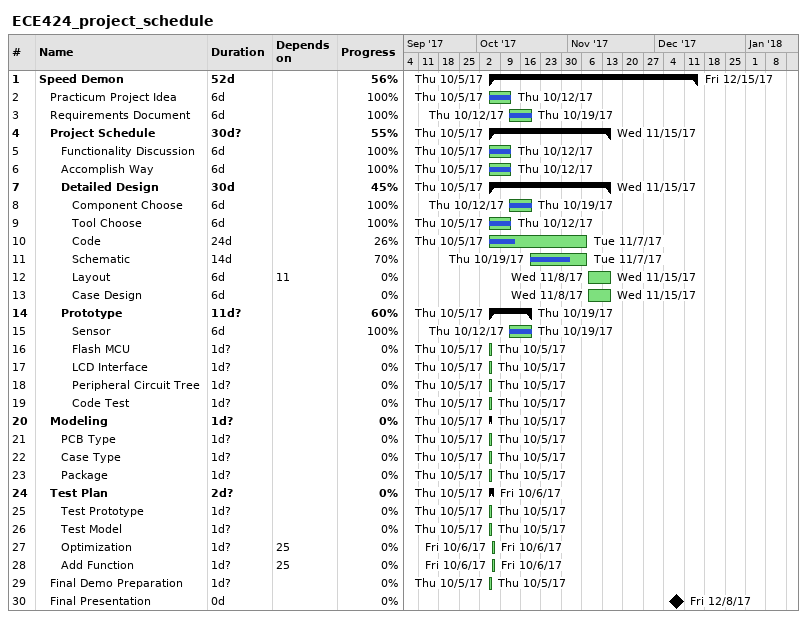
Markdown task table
ECE424_project_schedule

| ID | Level | Task | Duration | Start | Finish | Predecessors | % complete |
|---|---|---|---|---|---|---|---|
| 1 | 1 | **Speed Demon** | 52d | 2017-10-05 | 2017-12-15 |  | 56 |
| 2 | 2 | Practicum Project Idea | 6d | 2017-10-05 | 2017-10-12 |  | 100 |
| 3 | 2 | Requirements Document | 6d | 2017-10-12 | 2017-10-19 |  | 100 |
| 4 | 2 | **Project Schedule** | 30d? | 2017-10-05 | 2017-11-15 |  | 55 |
| 5 | 3 | Functionality Discussion | 6d | 2017-10-05 | 2017-10-12 |  | 100 |
| 6 | 3 | Accomplish Way | 6d | 2017-10-05 | 2017-10-12 |  | 100 |
| 7 | 3 | **Detailed Design** | 30d | 2017-10-05 | 2017-11-15 |  | 45 |
| 8 | 4 | Component Choose | 6d | 2017-10-12 | 2017-10-19 |  | 100 |
| 9 | 4 | Tool Choose | 6d | 2017-10-05 | 2017-10-12 |  | 100 |
| 10 | 4 | Code | 24d | 2017-10-05 | 2017-11-07 |  | 26 |
| 11 | 4 | Schematic | 14d | 2017-10-19 | 2017-11-07 |  | 70 |
| 12 | 4 | Layout | 6d | 2017-11-08 | 2017-11-15 | 11 | 0 |
| 13 | 4 | Case Design | 6d | 2017-11-08 | 2017-11-15 |  | 0 |
| 14 | 3 | **Prototype** | 11d? | 2017-10-05 | 2017-10-19 |  | 60 |
| 15 | 4 | Sensor | 6d | 2017-10-12 | 2017-10-19 |  | 100 |
| 16 | 4 | Flash MCU | 1d? | 2017-10-05 | 2017-10-05 |  | 0 |
| 17 | 4 | LCD Interface | 1d? | 2017-10-05 | 2017-10-05 |  | 0 |
| 18 | 4 | Peripheral Circuit Tree | 1d? | 2017-10-05 | 2017-10-05 |  | 0 |
| 19 | 4 | Code Test | 1d? | 2017-10-05 | 2017-10-05 |  | 0 |
| 20 | 2 | **Modeling** | 1d? | 2017-10-05 | 2017-10-05 |  | 0 |
| 21 | 3 | PCB Type | 1d? | 2017-10-05 | 2017-10-05 |  | 0 |
| 22 | 3 | Case Type | 1d? | 2017-10-05 | 2017-10-05 |  | 0 |
| 23 | 3 | Package | 1d? | 2017-10-05 | 2017-10-05 |  | 0 |
| 24 | 2 | **Test Plan** | 2d? | 2017-10-05 | 2017-10-06 |  | 0 |
| 25 | 3 | Test Prototype | 1d? | 2017-10-05 | 2017-10-05 |  | 0 |
| 26 | 3 | Test Model | 1d? | 2017-10-05 | 2017-10-05 |  | 0 |
| 27 | 3 | Optimization | 1d? | 2017-10-06 | 2017-10-06 | 25 | 0 |
| 28 | 3 | Add Function | 1d? | 2017-10-06 | 2017-10-06 | 25 | 0 |
| 29 | 2 | Final Demo Preparation | 1d? | 2017-10-05 | 2017-10-05 |  | 0 |
| 30 | 2 | Final Presentation | 0d | 2017-12-08 | 2017-12-08 |  | 0 |
